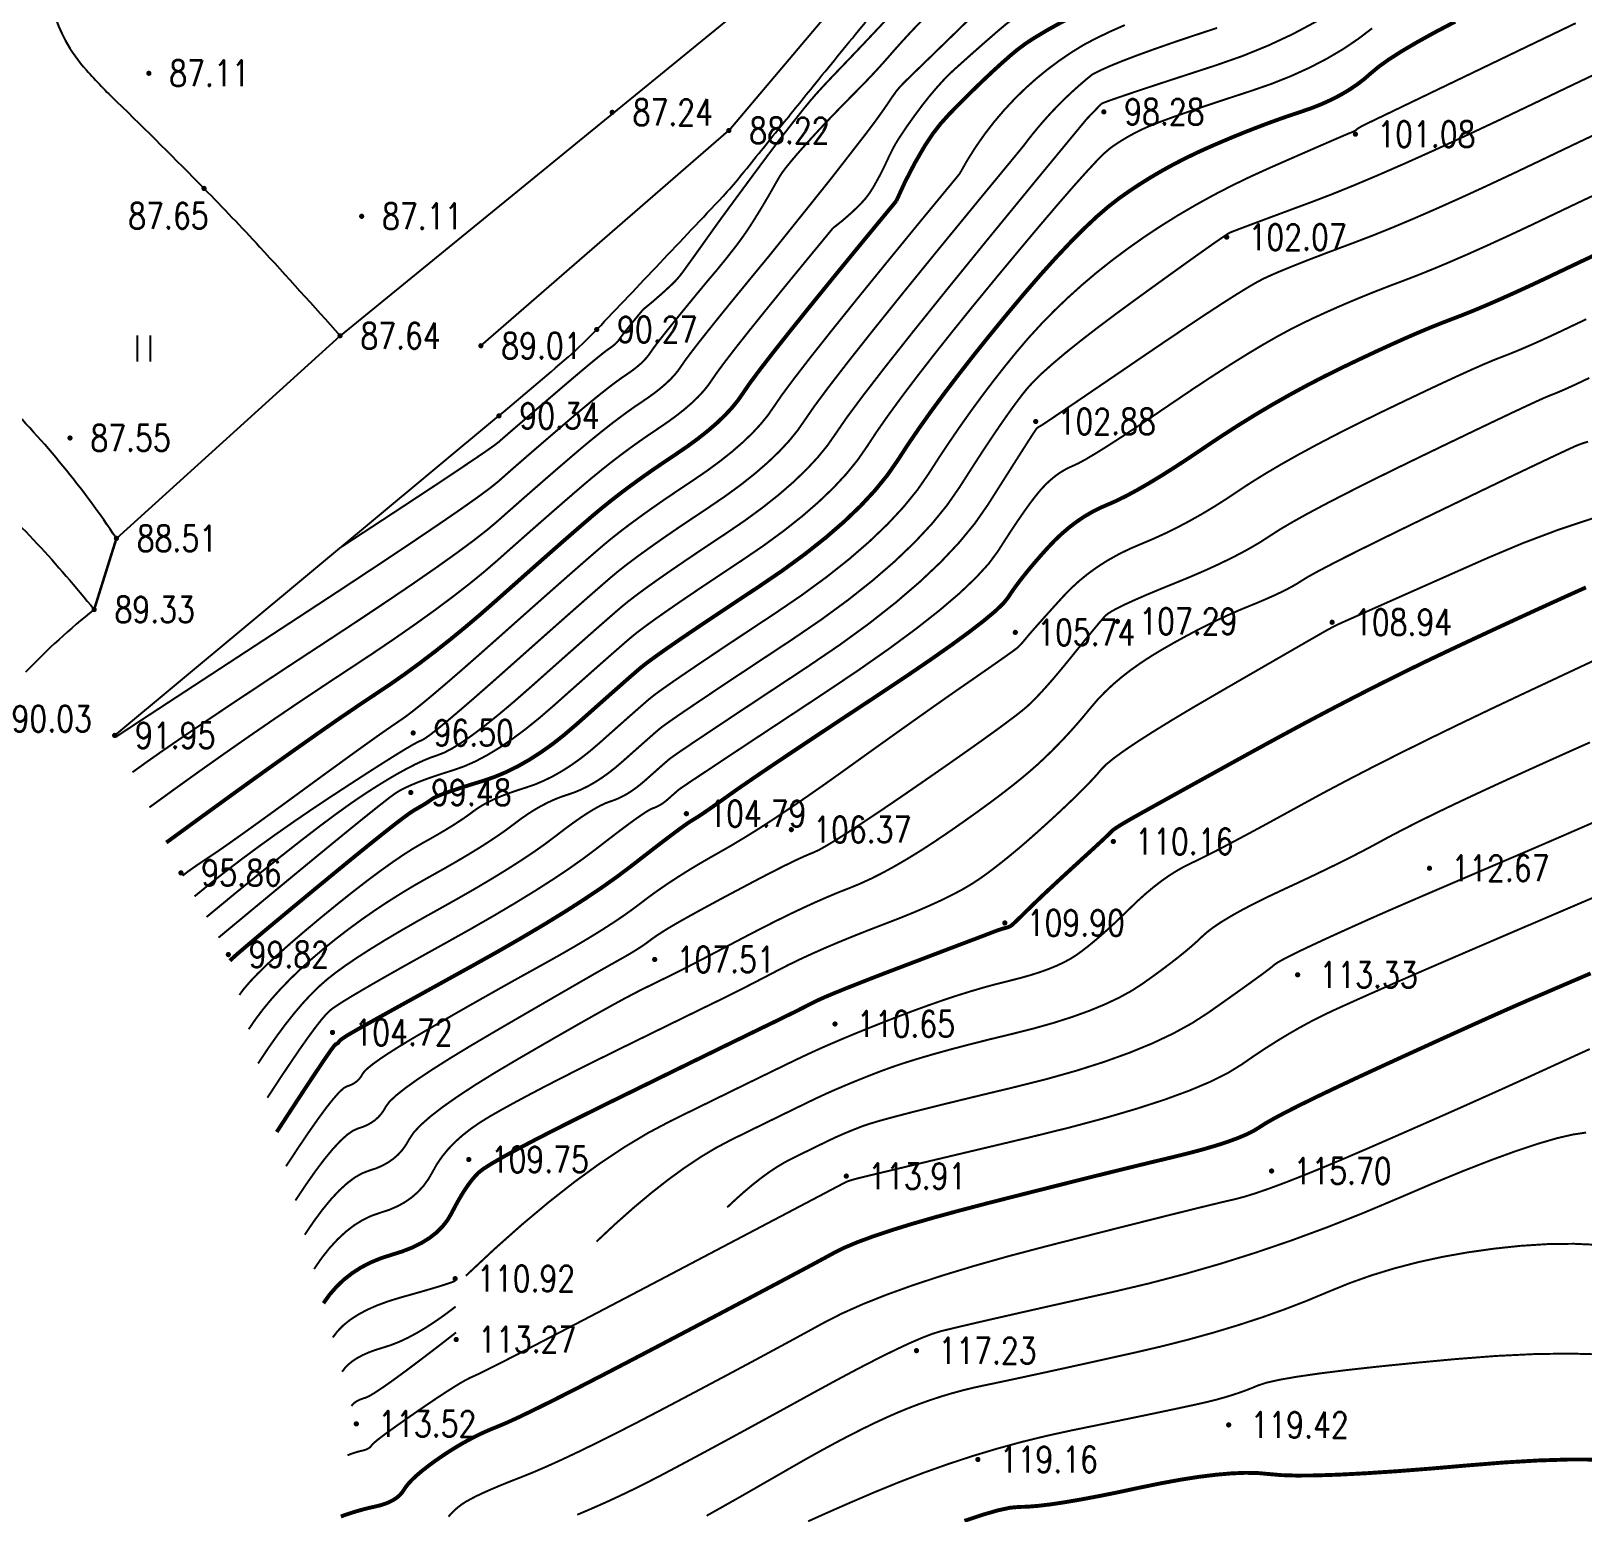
# Model space of a CAD drawing. Extents: x 532522 to 2902776, y -101917278 to 111238625.
# Drawn here: x 1130390 to 1189989, y 2896632 to 2953545 of the extents above; entities that cross this region are included whole.
import ezdxf
from ezdxf.enums import TextEntityAlignment as Align

# ---------------------------------------------------------------- set-up
doc = ezdxf.new("R2010")
doc.units = 0
doc.header["$LTSCALE"] = 1000
doc.header["$MEASUREMENT"] = 0
doc.layers.get('0').update_dxf_attribs({"linetype": 'CONTINUOUS'})
doc.layers.add('Õ÷μØºìÏß', color=20, linetype='CONTINUOUS')
doc.layers.add('新地形图', color=7, linetype='CONTINUOUS')
doc.styles.add('HZ', font='rs', dxfattribs={"width": 0.8, "bigfont": 'hztxt'})
doc.linetypes.add('10421', pattern='A,2,[150,AAA.SHX,S=1,R=0,X=0,Y=1],1e-11', length=2)

# ---------------------------------------------------------------- blocks, each defined once
blk = doc.blocks.new('GC121')
for p, q in [((-0.5, -0.64), (-0.5, 1.36)), ((0.5, -0.64), (0.5, 1.36)), ((-0.5, -0.64), (-0.5, 0.86))]:
    blk.add_line(p, q)
blk = doc.blocks.new('GC200')
at = {"linetype": 'Continuous', "const_width": 0.2, "flags": 128}
blk.add_lwpolyline([(-0.1, 0, 1), (0.1, 0, 1)], format="xyb", close=True, dxfattribs=at)
blk = doc.blocks.new('A$C22E77CCE')
at = {"layer": '新地形图', "color": 53, "linetype": 'Continuous'}
for p in [(288002, 330515), (261685, 308271)]:
    blk.add_line(p, (270272, 316051), dxfattribs=at)
at = {"layer": '新地形图', "color": 53, "linetype": '10421', "flags": 128}
for points in [[(276376, 312976, 0.008994), (279044, 315249, 0.020924), (280130, 316294, 0.002468), (284981, 321414, 0.018056), (285615, 322141, 0.000864), (287082, 323957, -0.000939), (288432, 325627, -0.001108), (290297, 327916, 0.001504), (291669, 329603, 0.023364), (292661, 330954, -0.013894), (294285, 333256, -0.013334), (295593, 334913, -0.028564), (296267, 335633, -0.029876), (297053, 336296, -0.026222), (298028, 336948, -0.00108), (299533, 337839, -0.00034), (304322, 340658, -0.000379), (312205, 345280, -0.000771), (316082, 347542, -0.015519), (317896, 348523, -0.030299), (318868, 348939, -0.054713), (320234, 349264, 0.03424), (322430, 349694, 0.00401), (326109, 350710, -0.003033), (330970, 352064, -0.009712), (333441, 352685, 0.019804), (334646, 353014, 0.103593), (337073, 354378, -0.03535), (343516, 359258), (347332, 361744), (351178, 364250, 0.024553), (352472, 365186, 0.020747), (353897, 366428, 0.053978), (354713, 367388, 0.05188), (355332, 368543, 0.056207), (355833, 370305, -0.030785), (356582, 373559, -0.014688), (357653, 376823, -0.068767), (357995, 377476, -0.085533), (358666, 378137, -0.035421), (360608, 379296, -0.005992), (362482, 380212, -0.011021), (363517, 380675, -0.01327), (364276, 380972, -0.007608), (365621, 381433, -0.064902), (366225, 381547, -0.032556), (367446, 381536)], [(258132, 359064, 0.002021), (257976, 355747, 0.002697), (257881, 353262, 0.000683), (257773, 349765, 0.005845), (257765, 349357, 0.17865), (258170, 348238, -0.169555), (258616, 347071, -0.001919), (258644, 345934, -0.002186), (258661, 344935, -0.000807), (258709, 340558, 0.000916), (258752, 336699, 0.003205), (258788, 334842, 0.001756), (258888, 331455, 0.024815), (259020, 329855, 0.029063), (259279, 328508, 0.065053), (259719, 327401, 0.054924), (260535, 326253, 0.018535), (261693, 325046, -0.00655), (265049, 321712, -0.007596), (267177, 319474, -0.005081), (270272, 316051)], [(241320, 318538, -0.019458), (245225, 317147, -0.029476), (247702, 315981, -0.005043), (249544, 314954, -0.003309), (252323, 313342, -0.052598), (256251, 310434, -0.038289), (260829, 305537)]]:
    blk.add_lwpolyline(points, format="xyb", dxfattribs=at)
for points in [[(275682, 315669), (285206, 323936), (297339, 338294), (314624, 348885), (324671, 351600), (338324, 357345), (341651, 363448), (342356, 365094), (350977, 371734), (356803, 378655)], [(261618, 300704), (276376, 312976)]]:
    blk.add_lwpolyline(points, dxfattribs=at)
at = {"layer": '新地形图', "color": 53, "linetype": 'Continuous', "flags": 128}
for points, const_width in [([(298824, 327222), (299306, 327475), (299835, 327730), (300412, 327987)], 75), ([(299167, 326093), (299467, 326244), (299852, 326416), (300323, 326608), (300879, 326820), (301520, 327053), (302246, 327307), (303058, 327581), (303955, 327875)], 75), ([(299510, 324963), (299628, 325013), (299869, 325102), (300234, 325228), (300723, 325394), (301335, 325598), (302071, 325840), (302931, 326121), (303914, 326441), (304938, 326800), (305921, 327200), (306864, 327641), (307765, 328122)], 75), ([(265605, 292937), (267070, 294153), (268360, 295220), (269474, 296138), (270412, 296907), (271175, 297526), (271763, 297996), (272174, 298318), (272411, 298490), (272575, 298589), (272772, 298691), (273001, 298796), (273262, 298905), (273555, 299016), (273880, 299131), (274237, 299249), (274626, 299371), (275041, 299517), (275475, 299709), (275927, 299949), (276398, 300234), (276887, 300566), (277396, 300945), (277923, 301370), (278469, 301841), (279001, 302315), (279488, 302747), (279928, 303138), (280323, 303487), (280672, 303794), (280976, 304060), (281233, 304284), (281445, 304467), (281677, 304655), (281994, 304894), (282397, 305186), (282886, 305529), (283461, 305925), (284122, 306372), (284868, 306871), (285700, 307422), (286540, 307995), (287312, 308561), (288016, 309118), (288650, 309668), (289216, 310210), (289713, 310744), (290142, 311270), (290502, 311788), (290865, 312341), (291303, 312968), (291816, 313671), (292403, 314449), (293065, 315302), (293802, 316231), (294613, 317235), (295500, 318314), (296376, 319368), (297157, 320298), (297843, 321103), (298434, 321784), (298931, 322339), (299332, 322770), (299639, 323076), (299850, 323257), (300016, 323374), (300186, 323487), (300361, 323596), (300540, 323701), (300724, 323802), (300911, 323899), (301103, 323992), (301300, 324081), (301536, 324179), (301847, 324298), (302232, 324439), (302693, 324601), (303229, 324785), (303839, 324990), (304524, 325216), (305284, 325464), (306062, 325734), (306801, 326029), (307500, 326347), (308161, 326689), (308782, 327055), (309363, 327445), (309906, 327859)], 75), ([(266765, 289420), (267028, 289805), (267319, 290190), (267638, 290576), (267986, 290963), (268361, 291351), (268764, 291739), (269194, 292128), (269653, 292518), (270131, 292903), (270618, 293277), (271114, 293640), (271620, 293992), (272135, 294333), (272659, 294663), (273193, 294982), (273737, 295290), (274267, 295586), (274761, 295870), (275219, 296141), (275641, 296400), (276027, 296647), (276377, 296881), (276691, 297103), (276970, 297312), (277230, 297508), (277489, 297687), (277747, 297851), (278005, 297999), (278261, 298131), (278517, 298248), (278772, 298348), (279027, 298433), (279282, 298520), (279538, 298628), (279796, 298755), (280056, 298903), (280318, 299071), (280581, 299259), (280846, 299467), (281113, 299695), (281370, 299923), (281604, 300132), (281817, 300320), (282007, 300488), (282175, 300636), (282321, 300765), (282446, 300873), (282548, 300961), (282706, 301082), (283001, 301291), (283431, 301587), (283996, 301970), (284697, 302440), (285534, 302998), (286506, 303642), (287614, 304374), (288743, 305144), (289780, 305904), (290725, 306653), (291578, 307391), (292338, 308119), (293007, 308837), (293583, 309544), (294066, 310240), (294490, 310904), (294884, 311513), (295250, 312067), (295588, 312567), (295897, 313011), (296177, 313401), (296429, 313736), (296652, 314016), (296901, 314291), (297229, 314611), (297637, 314976), (298123, 315386), (298690, 315841), (299335, 316341), (300060, 316885), (300865, 317475), (301659, 318050), (302355, 318552), (302951, 318979), (303448, 319333), (303846, 319614), (304145, 319820), (304345, 319953), (304446, 320013), (304539, 320051), (304718, 320120), (304981, 320220), (305330, 320351), (305763, 320513), (306282, 320706), (306885, 320930), (307574, 321185), (308348, 321481), (309208, 321829), (310155, 322229), (311187, 322680), (312306, 323183), (313511, 323738), (314803, 324344), (316180, 325002), (317555, 325661), (318837, 326272)], 75), ([(267124, 288105), (267483, 288646), (267835, 289147), (268178, 289610), (268514, 290033), (268841, 290417), (269161, 290762), (269472, 291067), (269775, 291334), (270103, 291592), (270489, 291872), (270934, 292173), (271437, 292497), (271999, 292843), (272618, 293210), (273296, 293600), (274033, 294011), (274773, 294425), (275463, 294821), (276103, 295200), (276693, 295562), (277232, 295907), (277722, 296234), (278161, 296544), (278549, 296836), (278900, 297106), (279226, 297346), (279527, 297556), (279803, 297738), (280054, 297890), (280280, 298013), (280480, 298106), (280656, 298170), (280819, 298226), (280984, 298295), (281150, 298377), (281316, 298471), (281484, 298579), (281653, 298700), (281823, 298833), (281995, 298980), (282159, 299126), (282310, 299260), (282446, 299381), (282568, 299489), (282676, 299584), (282770, 299666), (282850, 299735), (282915, 299792), (283050, 299891), (283336, 300090), (283775, 300387), (284366, 300783), (285109, 301279), (286005, 301873), (287052, 302566), (288252, 303358), (289476, 304191), (290597, 305008), (291615, 305809), (292529, 306593), (293341, 307361), (294049, 308113), (294654, 308848), (295155, 309568), (295578, 310235), (295947, 310816), (296261, 311310), (296521, 311718), (296726, 312038), (296877, 312272), (296974, 312419), (297016, 312479), (297032, 312495), (297047, 312510), (297063, 312523), (297080, 312536), (297096, 312547), (297113, 312557), (297131, 312566), (297149, 312574), (297225, 312622), (297419, 312750), (297730, 312959), (298159, 313249), (298705, 313619), (299368, 314071), (300149, 314603), (301047, 315216), (301957, 315834), (302775, 316384), (303499, 316866), (304131, 317279), (304671, 317623), (305117, 317898), (305471, 318105), (305732, 318243), (305975, 318355), (306272, 318485), (306625, 318632), (307033, 318797), (307496, 318979), (308014, 319178), (308587, 319395), (309216, 319630), (309905, 319893), (310658, 320196), (311478, 320540), (312362, 320925), (313311, 321350), (314326, 321816), (315406, 322322), (316551, 322868), (317714, 323425), (318850, 323962)], 75), ([(267482, 286789), (267938, 287486), (268351, 288104), (268718, 288643), (269042, 289103), (269322, 289483), (269557, 289784), (269749, 290006), (269896, 290149), (270075, 290280), (270361, 290466), (270754, 290706), (271255, 291002), (271862, 291352), (272577, 291757), (273399, 292217), (274329, 292732), (275280, 293264), (276166, 293773), (276988, 294260), (277745, 294724), (278438, 295167), (279066, 295587), (279630, 295985), (280129, 296361), (280571, 296704), (280964, 297004), (281308, 297262), (281602, 297477), (281847, 297648), (282042, 297777), (282188, 297864), (282285, 297907), (282357, 297931), (282430, 297962), (282503, 297998), (282577, 298040), (282651, 298087), (282725, 298141), (282801, 298200), (282876, 298264), (282949, 298329), (283015, 298388), (283076, 298441), (283129, 298489), (283177, 298531), (283219, 298567), (283254, 298598), (283283, 298623), (283393, 298700), (283672, 298889), (284120, 299187), (284736, 299597), (285521, 300117), (286475, 300748), (287598, 301489), (288890, 302342), (290198, 303221), (291369, 304043), (292405, 304808), (293304, 305516), (294067, 306167), (294693, 306762), (295184, 307299), (295538, 307779), (295815, 308213), (296073, 308608), (296313, 308967), (296534, 309287), (296737, 309571), (296922, 309817), (297088, 310025), (297235, 310196), (297375, 310343), (297518, 310479), (297664, 310604), (297814, 310719), (297966, 310822), (298122, 310915), (298281, 310997), (298443, 311068), (298647, 311163), (298929, 311319), (299290, 311534), (299730, 311808), (300249, 312142), (300848, 312536), (301525, 312990), (302281, 313503), (303054, 314026), (303784, 314507), (304470, 314948), (305111, 315347), (305709, 315706), (306264, 316023), (306774, 316299), (307240, 316534), (307689, 316748), (308148, 316958), (308616, 317166), (309094, 317371), (309581, 317573), (310078, 317773), (310585, 317970), (311101, 318164), (311647, 318373), (312245, 318614), (312895, 318887), (313597, 319192), (314350, 319529), (315156, 319899), (316013, 320300), (316921, 320734), (317874, 321189), (318864, 321653)], 75), ([(299510, 324963), (298932, 324361)], 75), ([(298932, 324361), (296930, 321934), (295157, 319770), (293612, 317868), (292295, 316230), (291207, 314854), (290348, 313741), (289717, 312891), (289314, 312304), (288995, 311845), (288616, 311380), (288175, 310907), (287674, 310427), (287112, 309940), (286490, 309447), (285806, 308946), (285062, 308439), (284322, 307948), (283651, 307497), (283049, 307086), (282516, 306716), (282053, 306386), (281659, 306096), (281333, 305846), (281077, 305636), (280829, 305422), (280527, 305159), (280171, 304847), (279762, 304486), (279299, 304077), (278782, 303619), (278212, 303112), (277587, 302556), (276962, 302008), (276387, 301523), (275863, 301101), (275390, 300742), (274969, 300447), (274598, 300215), (274278, 300046), (274009, 299941), (273752, 299853), (273469, 299737), (273159, 299592), (272822, 299419), (272458, 299219), (272067, 298989), (271650, 298732), (271206, 298446), (270711, 298110), (270141, 297701), (269496, 297221), (268776, 296667), (267981, 296042), (267111, 295343), (266166, 294573), (265146, 293730)], 75), ([(296499, 323318), (294757, 321204), (293213, 319320), (291868, 317665), (290721, 316238), (289774, 315040), (289026, 314071), (288477, 313332), (288126, 312821), (287848, 312421), (287518, 312015), (287135, 311604), (286698, 311186), (286209, 310762), (285667, 310332), (285072, 309897), (284424, 309455), (283776, 309024), (283180, 308622), (282637, 308248), (282147, 307902), (281709, 307585), (281323, 307297), (280990, 307036), (280710, 306805), (280425, 306559), (280079, 306257), (279671, 305900), (279201, 305486), (278669, 305016), (278077, 304491), (277422, 303909), (276706, 303272), (276000, 302646), (275378, 302101), (274839, 301636), (274383, 301250), (274011, 300945), (273721, 300720), (273515, 300576), (273392, 300511), (273268, 300456), (273058, 300342), (272762, 300168), (272381, 299934), (271915, 299641), (271362, 299288), (270724, 298875), (270001, 298403), (269247, 297902), (268519, 297406), (267817, 296915), (267140, 296428), (266488, 295945), (265862, 295467), (265261, 294993), (264686, 294523)], 75), ([(294067, 322274), (292583, 320475), (291269, 318870), (290124, 317461), (289148, 316246), (288341, 315227), (287704, 314402), (287236, 313772), (286938, 313337), (286702, 312996), (286420, 312651), (286094, 312300), (285722, 311945), (285306, 311584), (284844, 311218), (284338, 310847), (283786, 310471), (283230, 310100), (282709, 309747), (282225, 309410), (281777, 309089), (281364, 308785), (280988, 308498), (280647, 308227), (280342, 307973), (280028, 307702), (279658, 307381), (279232, 307008), (278751, 306585), (278215, 306111), (277623, 305587), (276975, 305011), (276272, 304385), (275574, 303767), (274945, 303215), (274383, 302728), (273888, 302307), (273462, 301953), (273103, 301664), (272811, 301441), (272588, 301284), (272365, 301134), (272076, 300935), (271720, 300685), (271299, 300385), (270812, 300035), (270259, 299634), (269639, 299184), (268954, 298683), (268268, 298181), (267647, 297729), (267091, 297327), (266600, 296974), (266174, 296671), (265814, 296418), (265518, 296213), (265287, 296059), (265098, 295934), (264924, 295818), (264767, 295711), (264626, 295613), (264501, 295525), (264393, 295446), (264301, 295376), (264226, 295316)], 75), ([(291635, 321230), (290410, 319745), (289325, 318421), (288380, 317257), (287574, 316255), (286908, 315413), (286382, 314732), (285996, 314212), (285750, 313853), (285555, 313572), (285323, 313287), (285053, 312997), (284747, 312704), (284403, 312406), (284022, 312104), (283603, 311798), (283148, 311487), (282684, 311177), (282239, 310872), (281813, 310571), (281407, 310276), (281020, 309985), (280652, 309699), (280304, 309418), (279975, 309142), (279638, 308852), (279266, 308529), (278858, 308174), (278415, 307785), (277937, 307364), (277423, 306909), (276874, 306422), (276290, 305903), (275690, 305376), (275094, 304871), (274501, 304385), (273912, 303920), (273327, 303475), (272746, 303050), (272168, 302646), (271594, 302262), (270969, 301846), (270236, 301347), (269397, 300763), (268452, 300096), (267399, 299345), (266240, 298511), (264974, 297592), (263601, 296590)], 150), ([(289203, 320187), (288237, 319015), (287381, 317971), (286636, 317053), (286000, 316263), (285475, 315599), (285061, 315062), (284756, 314652), (284562, 314369), (284408, 314147), (284225, 313922), (284012, 313694), (283771, 313463), (283499, 313228), (283199, 312990), (282869, 312748), (282510, 312503), (282138, 312253), (281768, 311996), (281401, 311733), (281037, 311462), (280675, 311185), (280317, 310900), (279961, 310609), (279607, 310311), (279248, 310002), (278873, 309678), (278484, 309339), (278079, 308985), (277659, 308616), (277224, 308232), (276774, 307834), (276309, 307420), (275806, 306986), (275243, 306527), (274619, 306042), (273936, 305532), (273192, 304997), (272389, 304437), (271525, 303851), (270600, 303240), (269646, 302612), (268691, 301974), (267736, 301326), (266780, 300668), (265823, 300000), (264866, 299323), (263909, 298636), (262951, 297939)], 75), ([(286770, 319143), (286063, 318286), (285437, 317521), (284892, 316850), (284427, 316271), (284042, 315785), (283739, 315392), (283516, 315092), (283374, 314885), (283261, 314723), (283127, 314558), (282972, 314391), (282795, 314222), (282596, 314050), (282376, 313875), (282135, 313699), (281872, 313519), (281592, 313330), (281297, 313121), (280989, 312894), (280667, 312649), (280331, 312384), (279981, 312101), (279617, 311800), (279240, 311480), (278858, 311152), (278481, 310827), (278109, 310504), (277743, 310185), (277381, 309869), (277025, 309555), (276673, 309245), (276327, 308937), (275921, 308595), (275392, 308183), (274738, 307699), (273960, 307145), (273058, 306520), (272031, 305824), (270881, 305057), (269607, 304219), (268323, 303377), (267146, 302600), (266074, 301888), (265108, 301240), (264247, 300655), (263492, 300136), (262843, 299680), (262300, 299289)], 75), ([(284338, 318099), (283890, 317556), (283493, 317072), (283148, 316646), (282853, 316279), (282609, 315971), (282417, 315722), (282276, 315532), (282186, 315401), (282114, 315298), (282029, 315194), (281931, 315088), (281819, 314981), (281693, 314872), (281554, 314761), (281401, 314649), (281234, 314536), (281045, 314406), (280826, 314246), (280577, 314056), (280297, 313835), (279986, 313584), (279646, 313303), (279274, 312991), (278872, 312648), (278468, 312301), (278089, 311975), (277735, 311670), (277406, 311385), (277103, 311121), (276825, 310878), (276573, 310656), (276346, 310454), (276037, 310205), (275540, 309839), (274856, 309356), (273983, 308757), (272923, 308042), (271674, 307210), (270238, 306262), (268613, 305197), (267001, 304143), (265600, 303227), (264412, 302450), (263435, 301811), (262671, 301311), (262119, 300948), (261778, 300724), (261650, 300639)], 75), ([(270323, 307942), (271664, 308820), (272838, 309591), (273844, 310254), (274683, 310812), (275354, 311262), (275858, 311605), (276195, 311842), (276364, 311971), (276472, 312067), (276626, 312201), (276825, 312374), (277070, 312585), (277361, 312835), (277696, 313124), (278078, 313451), (278505, 313817), (278931, 314182), (279310, 314504), (279642, 314784), (279927, 315022), (280165, 315217), (280356, 315371), (280499, 315482), (280596, 315552), (280666, 315600), (280731, 315647), (280790, 315694), (280843, 315739), (280890, 315785), (280932, 315829), (280968, 315873), (280998, 315917), (281036, 315972), (281095, 316052), (281176, 316158), (281279, 316287), (281404, 316442), (281549, 316622), (281717, 316826), (281906, 317055)], 75), ([(268917, 281528), (269264, 282040), (269600, 282494), (269926, 282890), (270241, 283228), (270547, 283507), (270841, 283728), (271126, 283890), (271400, 283994), (271659, 284078), (271899, 284182), (272120, 284305), (272321, 284446), (272504, 284607), (272667, 284787), (272810, 284987), (272935, 285205), (273100, 285452), (273367, 285738), (273736, 286063), (274205, 286427), (274776, 286829), (275448, 287271), (276222, 287751), (277097, 288270), (277981, 288782), (278783, 289244), (279502, 289655), (280139, 290015), (280693, 290323), (281164, 290581), (281553, 290787), (281859, 290943), (282111, 291067), (282339, 291178), (282541, 291277), (282718, 291364), (282871, 291439), (282998, 291501), (283100, 291550), (283177, 291588), (283275, 291637), (283440, 291721), (283672, 291841), (283972, 291997), (284338, 292188), (284771, 292415), (285272, 292677), (285839, 292975), (286427, 293280), (286989, 293565), (287525, 293829), (288036, 294071), (288520, 294293), (288978, 294494), (289410, 294675), (289817, 294834), (290221, 294999), (290649, 295195), (291099, 295421), (291571, 295679), (292067, 295968), (292585, 296287), (293125, 296638), (293688, 297020), (294244, 297408), (294761, 297776), (295240, 298126), (295680, 298456), (296082, 298767), (296445, 299059), (296770, 299332), (297057, 299585), (297323, 299833), (297586, 300088), (297847, 300351), (298104, 300621), (298359, 300898), (298611, 301183), (298860, 301476), (299107, 301775), (299365, 302076), (299648, 302371), (299957, 302661), (300292, 302946), (300652, 303225), (301039, 303498), (301450, 303766), (301888, 304029), (302333, 304282), (302767, 304521), (303191, 304745), (303604, 304956), (304006, 305152), (304398, 305334), (304779, 305502), (305150, 305656), (305502, 305799), (305827, 305938), (306126, 306071), (306397, 306198), (306642, 306320), (306860, 306437), (307051, 306548), (307215, 306654), (307428, 306785), (307764, 306972), (308223, 307214), (308806, 307513), (309512, 307867), (310342, 308277), (311294, 308743), (312371, 309265), (313450, 309785), (314413, 310249), (315258, 310655), (315987, 311003), (316599, 311294), (317094, 311528), (317473, 311704), (317734, 311823), (317952, 311909), (318201, 311988)], 75), ([(318415, 309052), (317066, 308605), (315708, 308093), (314339, 307517), (313048, 306945), (311922, 306446), (310962, 306020), (310166, 305667), (309537, 305387), (309072, 305180), (308773, 305047), (308639, 304986), (308587, 304962), (308534, 304936), (308480, 304908), (308424, 304880), (308367, 304850), (308308, 304819), (308248, 304787), (308187, 304754), (308067, 304686), (307832, 304551), (307480, 304349), (307013, 304080), (306430, 303744), (305731, 303341), (304917, 302871), (303986, 302333), (303051, 301788), (302223, 301293), (301503, 300850), (300889, 300458), (300383, 300116), (299983, 299825), (299691, 299586), (299506, 299397), (299358, 299222), (299179, 299024), (298967, 298801), (298724, 298556), (298450, 298286), (298143, 297993), (297805, 297676), (297434, 297336), (297055, 296994), (296690, 296672), (296340, 296371), (296003, 296091), (295681, 295831), (295373, 295591), (295079, 295371), (294799, 295173), (294503, 294981), (294163, 294782), (293777, 294578), (293346, 294366), (292870, 294149), (292349, 293924), (291783, 293694), (291171, 293457), (290553, 293219), (289968, 292987), (289415, 292760), (288895, 292539), (288407, 292323), (287952, 292113), (287529, 291908), (287138, 291709), (286775, 291519), (286434, 291342), (286116, 291177), (285819, 291025), (285545, 290885), (285293, 290759), (285063, 290644), (284855, 290543), (284620, 290429), (284309, 290278), (283922, 290089), (283458, 289862), (282919, 289598), (282302, 289296), (281610, 288957), (280842, 288580), (280061, 288194), (279331, 287829), (278652, 287485), (278024, 287161), (277448, 286858), (276922, 286575), (276448, 286313), (276025, 286072), (275643, 285836), (275291, 285593), (274971, 285341), (274682, 285081), (274424, 284812), (274196, 284535), (274000, 284251), (273835, 283957), (273672, 283673), (273485, 283413), (273272, 283178), (273034, 282968), (272771, 282783), (272483, 282623), (272170, 282488), (271832, 282377), (271485, 282258), (271146, 282096), (270814, 281890), (270491, 281641), (270176, 281348), (269868, 281013), (269568, 280634), (269276, 280212)], 75), ([(261685, 308271), (260829, 305537)], 100), ([(318119, 306388), (317472, 306097), (316791, 305788), (316078, 305462), (315331, 305118), (314550, 304757), (313737, 304378), (312890, 303981), (312015, 303565), (311118, 303128), (310198, 302669), (309256, 302189), (308291, 301687), (307304, 301165), (306294, 300620), (305261, 300055), (304274, 299510), (303400, 299027), (302639, 298606), (301992, 298247), (301457, 297950), (301036, 297715), (300727, 297542), (300532, 297431), (300401, 297354), (300285, 297285), (300184, 297223), (300098, 297168), (300027, 297120), (299971, 297079), (299930, 297046), (299904, 297019), (299868, 296980), (299794, 296908), (299685, 296804), (299539, 296667), (299356, 296498), (299137, 296296), (298881, 296062), (298589, 295795), (298288, 295520), (298007, 295261), (297746, 295019), (297504, 294794), (297281, 294584), (297079, 294391), (296896, 294215), (296732, 294055), (296587, 293911), (296459, 293785), (296347, 293677), (296253, 293586), (296175, 293512), (296115, 293456), (296071, 293417), (296045, 293396), (296025, 293383), (296003, 293371), (295978, 293359), (295951, 293348), (295921, 293337), (295888, 293327), (295853, 293317), (295814, 293307), (295772, 293296), (295724, 293282), (295669, 293265), (295609, 293246), (295543, 293223), (295471, 293197), (295393, 293168), (295309, 293136), (295181, 293087), (294972, 293007), (294680, 292896), (294307, 292755), (293851, 292582), (293314, 292378), (292695, 292143), (291994, 291877), (291289, 291609), (290659, 291366), (290103, 291148), (289621, 290956), (289214, 290790), (288880, 290649), (288622, 290533), (288437, 290443), (288279, 290361), (288097, 290268), (287893, 290165), (287667, 290052), (287417, 289929), (287145, 289796), (286851, 289652), (286533, 289499), (286154, 289315), (285672, 289080), (285089, 288796), (284404, 288461), (283618, 288077), (282730, 287642), (281740, 287156), (280648, 286621), (279570, 286088), (278619, 285611), (277795, 285189), (277099, 284823), (276531, 284512), (276091, 284257), (275778, 284057), (275592, 283913), (275470, 283786), (275345, 283640), (275218, 283474), (275089, 283288), (274957, 283082), (274824, 282856), (274688, 282610), (274551, 282345), (274393, 282079), (274199, 281833), (273968, 281605), (273701, 281398), (273397, 281209), (273056, 281041), (272678, 280891), (272264, 280761), (271844, 280626), (271450, 280464), (271082, 280273), (270741, 280054), (270425, 279807), (270136, 279531), (269872, 279228), (269635, 278897)], 150), ([(275104, 279950), (276203, 280978), (277268, 281925), (278301, 282790), (279300, 283574), (280266, 284276), (281199, 284897), (282099, 285436), (282966, 285894), (283787, 286297), (284547, 286669), (285247, 287012), (285887, 287325), (286467, 287608), (286987, 287861), (287447, 288085), (287847, 288278), (288232, 288460), (288645, 288649), (289087, 288844), (289558, 289045), (290058, 289254), (290587, 289469), (291145, 289690), (291732, 289918), (292324, 290141), (292897, 290349), (293451, 290542), (293986, 290719), (294503, 290880), (295001, 291026), (295479, 291156), (295939, 291271), (296375, 291381), (296780, 291495), (297154, 291614), (297498, 291738), (297811, 291867), (298094, 292001), (298347, 292139), (298569, 292283), (298782, 292438), (299008, 292613), (299245, 292808), (299495, 293022), (299757, 293255), (300032, 293508), (300319, 293781), (300618, 294073), (300921, 294364), (301220, 294632), (301515, 294879), (301806, 295104), (302093, 295307), (302377, 295488), (302656, 295647), (302931, 295784), (303237, 295930), (303609, 296115), (304047, 296340), (304552, 296605), (305122, 296909), (305759, 297252), (306461, 297636), (307230, 298058), (308064, 298512), (308960, 298986), (309920, 299482), (310943, 300000), (312029, 300539), (313179, 301099), (314391, 301681), (315667, 302284), (316903, 302864), (317996, 303377), (318946, 303821)], 75), ([(280123, 281266), (280844, 281941), (281544, 282562), (282222, 283130), (282878, 283645), (283512, 284106), (284125, 284513), (284715, 284867), (285284, 285168), (285823, 285432), (286322, 285677), (286782, 285902), (287202, 286107), (287583, 286293), (287924, 286459), (288226, 286606), (288489, 286733), (288741, 286852), (289012, 286976), (289303, 287104), (289612, 287236), (289940, 287373), (290288, 287514), (290654, 287660), (291039, 287809), (291463, 287964), (291945, 288126), (292486, 288294), (293085, 288469), (293742, 288651), (294458, 288839), (295232, 289034), (296064, 289235), (296897, 289445), (297671, 289663), (298387, 289891), (299045, 290128), (299644, 290375), (300186, 290630), (300669, 290895), (301094, 291170), (301476, 291442), (301830, 291701), (302156, 291947), (302455, 292179), (302726, 292398), (302970, 292604), (303186, 292796), (303374, 292975), (303575, 293154), (303829, 293346), (304136, 293551), (304497, 293769), (304910, 294000), (305376, 294244), (305896, 294501), (306469, 294771), (307051, 295041), (307598, 295299), (308110, 295545), (308588, 295778), (309031, 295999), (309440, 296208), (309813, 296404), (310153, 296588), (310487, 296770), (310847, 296960), (311232, 297159), (311642, 297367), (312078, 297583), (312539, 297808), (313025, 298041), (313537, 298283), (314084, 298538), (314673, 298811), (315307, 299101), (315983, 299409), (316704, 299734), (317467, 300077), (318275, 300437)], 75), ([(285142, 282581), (285486, 282903), (285819, 283199), (286142, 283470), (286455, 283715), (286758, 283935), (287050, 284129), (287331, 284298), (287603, 284441), (287859, 284567), (288097, 284684), (288316, 284791), (288517, 284889), (288698, 284978), (288861, 285057), (289005, 285127), (289130, 285187), (289250, 285244), (289380, 285303), (289518, 285364), (289666, 285428), (289822, 285493), (289988, 285560), (290162, 285629), (290346, 285701), (290602, 285787), (290993, 285903), (291520, 286047), (292183, 286220), (292981, 286422), (293915, 286652), (294984, 286911), (296189, 287199), (297419, 287509), (298563, 287831), (299620, 288168), (300592, 288518), (301478, 288882), (302277, 289260), (302991, 289652), (303618, 290057), (304169, 290446), (304652, 290789), (305067, 291085), (305415, 291336), (305696, 291540), (305908, 291699), (306053, 291811), (306131, 291877), (306197, 291929), (306309, 292000), (306468, 292089), (306672, 292196), (306922, 292321), (307218, 292465), (307560, 292627), (307948, 292808), (308358, 292997), (308768, 293183), (309177, 293368), (309586, 293552), (309993, 293733), (310401, 293913), (310807, 294090), (311213, 294266), (311631, 294446), (312074, 294637), (312542, 294838), (313034, 295049), (313551, 295270), (314093, 295502), (314660, 295745), (315252, 295998), (315860, 296258), (316477, 296523), (317101, 296793), (317734, 297068), (318375, 297348)], 75), ([(279382, 270774), (279926, 271006), (280465, 271244), (280997, 271490), (281525, 271743), (282046, 272002), (282562, 272268), (283102, 272554), (283697, 272871), (284347, 273220), (285052, 273601), (285812, 274014), (286626, 274458), (287495, 274934), (288419, 275442), (289329, 275937), (290153, 276376), (290894, 276758), (291550, 277083), (292122, 277352), (292610, 277564), (293013, 277720), (293332, 277819), (293678, 277904), (294161, 278019), (294782, 278164), (295541, 278338), (296438, 278542), (297473, 278776), (298645, 279039), (299955, 279331), (301333, 279657), (302708, 280017), (304081, 280413), (305451, 280845), (306818, 281312), (308183, 281815), (309545, 282353), (310905, 282926), (312206, 283483), (313393, 283971), (314467, 284390), (315426, 284740), (316272, 285021), (317003, 285234), (317621, 285377), (318125, 285452)], 75), ([(284350, 270735), (284687, 270924), (285067, 271138), (285489, 271377), (285954, 271642), (286461, 271933), (287011, 272249), (287603, 272590), (288204, 272933), (288780, 273254), (289330, 273552), (289856, 273828), (290356, 274081), (290831, 274312), (291281, 274520), (291705, 274706), (292117, 274875), (292528, 275032), (292939, 275178), (293350, 275313), (293761, 275436), (294171, 275548), (294581, 275649), (294990, 275738), (295439, 275831), (295969, 275943), (296579, 276074), (297268, 276223), (298038, 276391), (298888, 276578), (299818, 276784), (300828, 277009), (301863, 277250), (302866, 277506), (303837, 277775), (304777, 278059), (305685, 278356), (306562, 278668), (307407, 278994), (308220, 279334), (309034, 279666), (309878, 279966), (310755, 280234), (311662, 280471), (312601, 280676), (313571, 280849), (314573, 280991), (315606, 281101), (316642, 281168), (317654, 281180), (318642, 281136)], 75), ([(269994, 277581), (270175, 277822), (270398, 278048), (270662, 278261), (270968, 278460), (271315, 278646), (271703, 278817), (272133, 278975), (272605, 279119), (273068, 279249), (273473, 279364), (273821, 279466), (274111, 279553), (274343, 279627), (274518, 279686), (274635, 279730), (274694, 279761)], 75), ([(270352, 276266), (270462, 276411), (270596, 276548), (270756, 276676), (270940, 276796), (271150, 276908), (271384, 277012), (271644, 277107), (271928, 277194), (272231, 277291), (272548, 277416), (272876, 277570), (273218, 277753), (273572, 277964), (273940, 278203), (274319, 278471), (274712, 278768)], 75), ([(270711, 274950), (270749, 275000), (270795, 275047), (270849, 275091), (270913, 275132), (270985, 275171), (271065, 275206), (271154, 275239), (271252, 275268), (271395, 275332), (271622, 275468), (271932, 275674), (272325, 275952), (272801, 276301), (273361, 276721), (274004, 277212), (274730, 277775)], 75), ([(288249, 270522), (289031, 270873), (289879, 271245), (290791, 271636), (291737, 272023), (292681, 272385), (293625, 272720), (294567, 273030), (295510, 273313), (296451, 273570), (297392, 273801), (298332, 274006), (299232, 274190), (300054, 274359), (300797, 274513), (301462, 274651), (302049, 274774), (302557, 274882), (302987, 274974), (303339, 275052), (303646, 275123), (303944, 275199), (304233, 275279), (304512, 275364), (304782, 275452), (305043, 275545), (305294, 275642), (305536, 275743), (305861, 275849), (306364, 275961), (307042, 276078), (307898, 276201), (308930, 276330), (310139, 276464), (311525, 276604), (313087, 276750), (314675, 276873), (316138, 276944), (317476, 276964), (318688, 276932)], 75), ([(294254, 270539), (294957, 270776), (295542, 270944), (296008, 271044), (296355, 271074), (296679, 271083), (297074, 271115), (297540, 271170), (298077, 271250), (298685, 271353), (299364, 271480), (300115, 271630), (300937, 271805), (301766, 271976), (302536, 272117), (303249, 272229), (303905, 272310), (304502, 272362), (305041, 272384), (305523, 272375), (305947, 272337), (306411, 272296), (307015, 272278), (307757, 272284), (308638, 272314), (309659, 272367), (310818, 272443), (312116, 272543), (313553, 272667), (314993, 272783), (316301, 272859), (317475, 272896), (318517, 272893)], 150)]:
    blk.add_lwpolyline(points, dxfattribs=dict(at, const_width=const_width))
at = {"layer": '新地形图', "color": 53, "linetype": 'Continuous'}
for points, const_width, elevation in [([(313098, 328116), (312318, 327706), (311635, 327328), (311048, 326982), (310556, 326668), (310161, 326386), (309861, 326136), (309600, 325908), (309317, 325693), (309015, 325490), (308692, 325300), (308348, 325122), (307984, 324956), (307600, 324803), (307196, 324662), (306777, 324523), (306351, 324375), (305918, 324218), (305478, 324051), (305030, 323876), (304575, 323691), (304113, 323497), (303644, 323294), (303176, 323081), (302718, 322859), (302270, 322628), (301833, 322387), (301407, 322137), (300990, 321877), (300584, 321608), (300188, 321330), (299779, 321012), (299333, 320627), (298850, 320173), (298331, 319651), (297774, 319061), (297181, 318403), (296551, 317676), (295884, 316881), (295219, 316068), (294594, 315287), (294009, 314538), (293465, 313821), (292960, 313136), (292497, 312483), (292073, 311862), (291690, 311272), (291289, 310695), (290811, 310108), (290257, 309513), (289626, 308909), (288919, 308296), (288135, 307675), (287275, 307045), (286338, 306406), (285414, 305795), (284592, 305247), (283873, 304763), (283256, 304343), (282742, 303986), (282330, 303693), (282020, 303464), (281813, 303298), (281637, 303147), (281424, 302962), (281173, 302742), (280885, 302487), (280558, 302199), (280193, 301875), (279791, 301518), (279350, 301126), (278892, 300734), (278437, 300376), (277985, 300054), (277536, 299766), (277090, 299512), (276647, 299294), (276206, 299109), (275769, 298960), (275357, 298833), (274992, 298718), (274676, 298614), (274407, 298521), (274186, 298440), (274013, 298370), (273888, 298311), (273810, 298264), (273753, 298220), (273688, 298175), (273616, 298126), (273536, 298076), (273449, 298022), (273355, 297966), (273253, 297908), (273144, 297847), (272987, 297746), (272741, 297568), (272407, 297314), (271985, 296982), (271474, 296574), (270875, 296089), (270187, 295526), (269411, 294887), (268640, 294250), (267970, 293694), (267399, 293218), (266929, 292823), (266558, 292509), (266288, 292276), (266118, 292123), (266047, 292051)], 150, 100000), ([(317727, 328058), (316244, 327345), (314781, 326641), (313503, 326026), (312409, 325500), (311499, 325062), (310775, 324713), (310234, 324453), (309878, 324282), (309707, 324199), (309632, 324163), (309564, 324128), (309504, 324097), (309451, 324067), (309405, 324041), (309367, 324016), (309337, 323994), (309313, 323975), (309293, 323957), (309271, 323941), (309248, 323925), (309223, 323910), (309196, 323896), (309168, 323884), (309138, 323872), (309107, 323861), (309030, 323831), (308864, 323761), (308608, 323651), (308263, 323501), (307828, 323312), (307304, 323083), (306690, 322814), (305987, 322506), (305248, 322170), (304524, 321820), (303817, 321454), (303127, 321073), (302452, 320678), (301794, 320268), (301152, 319842), (300527, 319402), (299920, 318949), (299334, 318484), (298770, 318007), (298227, 317518), (297705, 317018), (297205, 316507), (296726, 315984), (296268, 315449), (295824, 314902), (295385, 314344), (294953, 313775), (294526, 313194), (294105, 312602), (293691, 311998), (293281, 311383), (292878, 310756), (292436, 310119), (291909, 309472), (291298, 308816), (290602, 308150), (289822, 307474), (288958, 306789), (288009, 306094), (286976, 305390), (285960, 304719), (285063, 304122), (284285, 303602), (283626, 303156), (283086, 302787), (282665, 302492), (282363, 302273), (282180, 302129), (282041, 302010), (281873, 301863), (281674, 301689), (281446, 301488), (281187, 301259), (280899, 301004), (280580, 300721), (280232, 300410), (279869, 300100), (279509, 299817), (279152, 299562), (278796, 299334), (278443, 299134), (278092, 298961), (277744, 298815), (277398, 298697), (277065, 298591), (276755, 298483), (276469, 298373), (276206, 298260), (275967, 298146), (275751, 298029), (275559, 297909), (275390, 297788), (275222, 297662), (275033, 297528), (274821, 297387), (274589, 297238), (274334, 297082), (274058, 296918), (273760, 296747), (273440, 296568), (273090, 296364), (272700, 296116), (272271, 295823), (271802, 295487), (271294, 295107), (270746, 294683), (270159, 294215), (269532, 293703), (268917, 293189), (268367, 292716), (267880, 292284), (267457, 291893), (267098, 291543), (266804, 291233), (266573, 290964), (266406, 290736)], 75, 101000), ([(318821, 319319), (318020, 318946), (317292, 318600), (316619, 318279), (315985, 317982), (315390, 317709), (314832, 317459), (314313, 317233), (313832, 317031), (313390, 316853), (312985, 316698), (312582, 316544), (312143, 316367), (311667, 316168), (311155, 315945), (310608, 315699), (310024, 315431), (309404, 315140), (308748, 314826), (308076, 314493), (307410, 314148), (306748, 313788), (306091, 313416), (305440, 313030), (304793, 312630), (304151, 312217), (303514, 311791), (302900, 311377), (302327, 311002), (301794, 310665), (301301, 310367), (300850, 310108), (300439, 309887), (300068, 309705), (299738, 309562), (299431, 309427), (299131, 309272), (298836, 309097), (298548, 308901), (298265, 308685), (297989, 308448), (297718, 308191), (297454, 307913), (297201, 307632), (296966, 307362), (296748, 307103), (296548, 306857), (296365, 306623), (296200, 306400), (296051, 306190), (295921, 305991), (295735, 305763), (295423, 305466), (294984, 305100), (294418, 304663), (293726, 304157), (292907, 303582), (291961, 302937), (290888, 302223), (289806, 301508), (288830, 300861), (287962, 300283), (287200, 299774), (286546, 299333), (285999, 298960), (285559, 298657), (285226, 298421), (284959, 298230), (284717, 298059), (284501, 297907), (284309, 297775), (284143, 297662), (284001, 297569), (283885, 297496), (283794, 297443), (283689, 297377), (283530, 297267), (283318, 297114), (283052, 296916), (282733, 296675), (282360, 296389), (281934, 296059), (281454, 295686), (280915, 295280), (280311, 294852), (279642, 294403), (278909, 293933), (278110, 293442), (277247, 292930), (276319, 292396), (275326, 291841), (274357, 291306), (273502, 290833), (272760, 290423), (272131, 290074), (271616, 289788), (271214, 289564), (270925, 289401), (270750, 289301), (270638, 289235), (270539, 289176), (270455, 289122), (270384, 289075), (270326, 289033), (270282, 288999), (270252, 288970), (270235, 288947), (270225, 288929), (270212, 288912), (270199, 288896), (270183, 288882), (270166, 288870), (270147, 288860), (270126, 288851), (270104, 288844), (270049, 288786), (269928, 288624), (269743, 288358), (269493, 287989), (269177, 287516), (268797, 286939), (268351, 286258), (267841, 285474)], 150, 105000), ([(318134, 316690), (317662, 316466), (317226, 316258), (316815, 316065), (316429, 315888), (316068, 315726), (315731, 315580), (315419, 315449), (315132, 315333), (314870, 315233), (314579, 315119), (314207, 314962), (313753, 314762), (313217, 314519), (312599, 314233), (311900, 313904), (311119, 313532), (310256, 313117), (309379, 312688), (308556, 312272), (307787, 311871), (307071, 311484), (306410, 311112), (305802, 310753), (305248, 310409), (304748, 310079), (304276, 309764), (303806, 309467), (303338, 309188), (302873, 308927), (302409, 308682), (301948, 308456), (301489, 308247), (301033, 308055), (300587, 307864), (300162, 307654), (299757, 307428), (299371, 307183), (299007, 306921), (298662, 306641), (298337, 306343), (298033, 306028), (297754, 305720), (297504, 305444), (297285, 305200), (297096, 304988), (296937, 304809), (296808, 304661), (296709, 304546), (296640, 304463), (296587, 304399), (296537, 304339), (296491, 304284), (296447, 304235), (296406, 304190), (296369, 304150), (296334, 304115), (296302, 304085), (296246, 304040), (296139, 303960), (295981, 303846), (295772, 303698), (295511, 303515), (295199, 303297), (294837, 303045), (294423, 302758), (293964, 302440), (293466, 302092), (292930, 301714), (292355, 301307), (291741, 300871), (291088, 300405), (290396, 299910), (289666, 299385), (288935, 298864), (288240, 298378), (287583, 297929), (286962, 297515), (286379, 297137), (285832, 296795), (285322, 296489), (284850, 296219), (284405, 295967), (283978, 295718), (283571, 295470), (283182, 295224), (282812, 294979), (282460, 294737), (282127, 294496), (281813, 294257), (281489, 294013), (281126, 293756), (280723, 293486), (280282, 293203), (279801, 292907), (279282, 292599), (278723, 292277), (278126, 291943), (277514, 291604), (276910, 291269), (276317, 290936), (275732, 290606), (275157, 290280), (274591, 289956), (274034, 289636), (273486, 289318), (272974, 289017), (272525, 288744), (272138, 288499), (271813, 288282), (271550, 288094), (271349, 287934), (271211, 287803), (271135, 287700), (271087, 287615), (271031, 287537), (270967, 287467), (270896, 287404), (270817, 287348), (270731, 287301), (270637, 287260), (270536, 287227), (270408, 287154), (270233, 286992), (270011, 286741), (269742, 286402), (269427, 285974), (269065, 285457), (268656, 284852), (268200, 284159)], 75, 106000), ([(318249, 314434), (318033, 314332), (317833, 314236), (317645, 314148), (317468, 314067), (317303, 313993), (317149, 313926), (317006, 313866), (316875, 313813), (316755, 313767), (316577, 313694), (316271, 313556), (315838, 313356), (315278, 313093), (314591, 312767), (313776, 312377), (312833, 311924), (311764, 311408), (310682, 310882), (309702, 310397), (308826, 309954), (308051, 309553), (307380, 309194), (306811, 308876), (306345, 308600), (305982, 308366), (305652, 308151), (305285, 307933), (304883, 307711), (304444, 307486), (303969, 307257), (303458, 307024), (302911, 306788), (302327, 306549), (301759, 306318), (301258, 306109), (300824, 305920), (300457, 305753), (300157, 305607), (299924, 305482), (299758, 305378), (299659, 305295), (299581, 305207), (299478, 305086), (299350, 304934), (299197, 304750), (299019, 304533), (298816, 304285), (298588, 304004), (298336, 303692), (298078, 303376), (297835, 303083), (297606, 302815), (297391, 302571), (297192, 302351), (297006, 302155), (296836, 301983), (296679, 301835), (296485, 301670), (296200, 301446), (295823, 301163), (295356, 300821), (294798, 300421), (294149, 299962), (293409, 299444), (292578, 298868), (291747, 298296), (291006, 297793), (290356, 297358), (289796, 296992), (289327, 296694), (288948, 296465), (288660, 296304), (288462, 296212), (288294, 296145), (288096, 296059), (287868, 295955), (287610, 295831), (287322, 295690), (287003, 295529), (286654, 295350), (286275, 295152), (285889, 294949), (285519, 294753), (285165, 294565), (284828, 294385), (284507, 294211), (284202, 294046), (283914, 293888), (283642, 293737), (283387, 293595), (283154, 293461), (282940, 293335), (282746, 293217), (282573, 293107), (282419, 293006), (282286, 292913), (282173, 292829), (282063, 292746), (281940, 292659), (281804, 292568), (281655, 292472), (281492, 292372), (281317, 292268), (281128, 292159), (280926, 292046), (280670, 291903), (280319, 291704), (279873, 291449), (279333, 291138), (278697, 290771), (277967, 290349), (277142, 289870), (276223, 289336), (275311, 288798), (274510, 288312), (273821, 287876), (273242, 287490), (272774, 287155), (272417, 286870), (272170, 286636), (272035, 286452), (271949, 286301), (271849, 286162), (271735, 286037), (271609, 285925), (271469, 285827), (271315, 285741), (271148, 285669), (270968, 285611), (270767, 285522), (270537, 285360), (270279, 285124), (269992, 284815), (269676, 284432), (269332, 283976), (268960, 283446), (268559, 282843)], 75, 107000), ([(270559, 273056), (270633, 273086), (270706, 273113), (270778, 273139), (270850, 273162), (270920, 273184), (270990, 273203), (271060, 273221), (271128, 273236), (271194, 273252), (271253, 273270), (271307, 273292), (271355, 273317), (271398, 273344), (271434, 273375), (271465, 273408), (271489, 273445), (271536, 273499), (271633, 273584), (271779, 273701), (271975, 273849), (272221, 274028), (272517, 274240), (272862, 274482), (273257, 274757), (273658, 275031), (274021, 275275), (274346, 275488), (274633, 275671), (274882, 275823), (275092, 275944), (275265, 276034), (275400, 276094), (275615, 276192), (276030, 276397), (276645, 276709), (277459, 277128), (278474, 277655), (279688, 278288), (281101, 279028), (282715, 279875), (284322, 280721), (285720, 281456), (286906, 282080), (287882, 282593), (288647, 282996), (289201, 283288), (289544, 283469), (289677, 283539), (289709, 283555), (289748, 283572), (289796, 283589), (289852, 283608), (289916, 283628), (289989, 283649), (290069, 283671), (290158, 283694), (290343, 283740), (290712, 283829), (291265, 283961), (292001, 284137), (292922, 284357), (294027, 284620), (295316, 284926), (296789, 285276), (298286, 285645), (299644, 286009), (300865, 286367), (301949, 286719), (302895, 287066), (303703, 287407), (304374, 287743), (304908, 288073), (305369, 288392), (305822, 288693), (306268, 288976), (306706, 289241), (307136, 289489), (307560, 289718), (307975, 289930), (308383, 290125), (308801, 290315), (309248, 290517), (309722, 290729), (310225, 290952), (310756, 291186), (311315, 291430), (311901, 291685), (312516, 291951), (313164, 292230), (313848, 292525), (314570, 292835), (315328, 293160), (316124, 293501), (316956, 293857), (317826, 294229), (318732, 294616)], 75, 114000), ([(270303, 270707), (270526, 270786), (270747, 270859), (270966, 270925), (271183, 270985), (271397, 271039), (271610, 271086), (271812, 271135), (271996, 271192), (272163, 271260), (272311, 271336), (272442, 271421), (272554, 271516), (272649, 271619), (272726, 271732), (272807, 271854), (272914, 271985), (273047, 272126), (273206, 272276), (273392, 272435), (273604, 272603), (273842, 272781), (274106, 272968), (274383, 273154), (274660, 273329), (274936, 273494), (275213, 273647), (275488, 273791), (275764, 273923), (276039, 274045), (276313, 274156), (276653, 274298), (277122, 274513), (277721, 274801), (278450, 275163), (279309, 275597), (280297, 276105), (281415, 276686), (282664, 277340), (283916, 277999), (285045, 278594), (286053, 279127), (286938, 279596), (287702, 280002), (288343, 280344), (288861, 280624), (289258, 280840), (289643, 281031), (290129, 281236), (290714, 281453), (291400, 281684), (292185, 281928), (293071, 282185), (294057, 282455), (295142, 282739), (296247, 283020), (297290, 283284), (298272, 283531), (299191, 283761), (300049, 283974), (300845, 284169), (301579, 284347), (302252, 284508), (302865, 284660), (303423, 284809), (303923, 284955), (304368, 285100), (304755, 285242), (305087, 285382), (305362, 285520), (305581, 285655), (305822, 285810), (306167, 286006), (306613, 286243), (307163, 286521), (307814, 286840), (308568, 287201), (309425, 287602), (310384, 288045), (311353, 288489), (312240, 288894), (313044, 289259), (313766, 289586), (314405, 289874), (314962, 290122), (315436, 290332), (315828, 290503), (316188, 290658), (316570, 290822), (316972, 290995), (317394, 291176), (317838, 291366), (318301, 291565)], 150, 115000), ([(274438, 270703), (274563, 270841), (274691, 270967), (274822, 271079), (274955, 271179), (275108, 271276), (275299, 271383), (275527, 271499), (275792, 271624), (276095, 271758), (276435, 271902), (276812, 272055), (277227, 272217), (277690, 272403), (278214, 272629), (278797, 272893), (279440, 273197), (280143, 273540), (280907, 273922), (281730, 274343), (282613, 274804), (283509, 275276), (284371, 275733), (285200, 276173), (285995, 276598), (286757, 277008), (287484, 277401), (288178, 277779), (288839, 278141), (289535, 278497), (290337, 278856), (291245, 279218), (292259, 279584), (293379, 279953), (294605, 280325), (295936, 280701), (297374, 281080), (298791, 281441), (300062, 281764), (301188, 282048), (302167, 282293), (303000, 282500), (303688, 282668), (304229, 282798), (304624, 282889), (304987, 282983), (305429, 283120), (305951, 283300), (306552, 283523), (307234, 283790), (307996, 284100), (308837, 284454), (309758, 284850), (310700, 285261), (311604, 285658), (312470, 286039), (313298, 286406), (314087, 286759), (314839, 287096), (315552, 287419), (316227, 287727), (316847, 288011), (317393, 288261), (317867, 288478), (318267, 288660)], 75, 116000)]:
    blk.add_lwpolyline(points, dxfattribs=dict(at, const_width=const_width, elevation=elevation))
at = {"layer": '新地形图', "color": 53, "linetype": 'Continuous', "flags": 128}
for points in [[(297107, 332869, 75, 75, 0.017848), (295664, 332082, 75, 75, 0.032401), (294916, 331570, 75, 75, 0.004665), (293050, 330079, 75, 75, 0.031589), (292791, 329839, 75, 75, 0.003744), (291720, 328698, 75, 75, -0.00302), (290394, 327281, 75, 75, -0.001696), (289330, 326166, 75, 75, 0.003527), (288820, 325627, 75, 75, 0.018698), (288102, 324798, 75, 75, 0.008877), (286689, 322970, 75, 75, 0.001109), (286165, 322264, 75, 75, 0.000552), (285115, 320840, 75, 75, 0.004389), (284519, 320015, 75, 75, -0.002411), (283440, 318507, 75, 75, -0.046754), (283020, 318027, 75, 75, -0.020156), (281906, 317055, 75, 75, 0)], [(297451, 331740, 75, 75, 0.024403), (296007, 331001, 75, 75, 0.038787), (295165, 330425, 75, 75, 0.002627), (293927, 329420, 75, 75, 0.017142), (293743, 329259, 75, 75, 0.00729), (292753, 328298, 75, 75, 0.01018), (292069, 327585, 75, 75, 0.007633), (291346, 326777, 75, 75, -0.009285), (290749, 326115, 75, 75, -0.00776), (290112, 325454, 75, 75, 0.004794), (289074, 324390, 75, 75, 0.008709), (288048, 323281, 75, 75, 0.0131), (287399, 322514, 75, 75, 0.042651), (287064, 322014, 75, 75, -0.013974), (286130, 320435, 75, 75, -0.023208), (285481, 319501, 75, 75, -0.014586), (284338, 318099, 75, 75, 0)], [(297794, 330610, 75, 75, 0.031145), (296355, 329941, 75, 75, 0.068636), (295774, 329513, 75, 75, 0.000139), (294617, 328387, 75, 75, -0.000196), (293794, 327585, 75, 75, -0.000356), (292251, 326087, 75, 75, 0.001634), (291916, 325760, 75, 75, 0.052555), (291500, 325255, 75, 75, -0.018929), (290444, 323782, 75, 75, -0.000405), (289177, 322151, 75, 75, -0.003377), (289023, 321956, 75, 75, -0.000048), (288972, 321892, 75, 75, -0.000002), (287602, 320181, 75, 75, -0.000076), (287374, 319896, 75, 75, -0.000029), (286770, 319143, 75, 75, 0)], [(298137, 329481, 75, 75, 0.019654), (296495, 328488, 75, 75, 0.032571), (295571, 327788, 75, 75, 0.005457), (293848, 326265, 75, 75, 0.021841), (293439, 325861, 75, 75, 0.023366), (292650, 324927, 75, 75, 0.018679), (291764, 323680, 75, 75, 0.039678), (291347, 322919, 75, 75, -0.026259), (290749, 321753, 75, 75, -0.063138), (290252, 321103, 75, 75, -0.036967), (289203, 320187, 75, 75, 0)], [(299167, 326093, 75, 75, 0.017246), (298385, 325420, 75, 75, 0.017246), (297651, 324695, 75, 75, 0.015013), (297055, 324023, 75, 75, 0.015013), (296499, 323318, 75, 75, 0)]]:
    blk.add_lwpolyline(points, format="xyseb", dxfattribs=at)
for points, const_width in [([(298480, 328351, 0.024328), (296907, 327475, 0.040115), (296027, 326825, 0.011428), (294962, 325852, 0.009228), (293693, 324593, 0.055553), (292743, 323370, 0.035612), (291635, 321230)], 150), ([(298824, 327222, 0.033098), (297433, 326274, 0.033098), (296180, 325151, 0.035189), (295022, 323787, 0.035189), (294067, 322274)], 75)]:
    blk.add_lwpolyline(points, format="xyb", dxfattribs=dict(at, const_width=const_width))
at = {"layer": '新地形图', "color": 53, "linetype": 'Continuous'}
for centre, radius, start, end in [((231558, 288073), 36272, 33.83816, 44.75535), ((276007, 286326), 24483, 128.3121, 136.66629)]:
    blk.add_arc(centre, radius, start, end, dxfattribs=at)
at = {"layer": '新地形图', "color": 53, "linetype": 'Continuous', "xscale": 500, "yscale": 500}
for name, p, zscale in [('GC200', (262932, 326134, 87110), 500), ('GC200', (280727, 324634, 87240), 500), ('GC200', (299605, 324651, 98277), 1000), ('GC200', (285206, 323936, 88224), 1000), ('GC200', (309267, 323794, 101084), 1000), ('GC200', (265049, 321712, 87654), 1000), ('GC200', (271103, 320641, 87110), 500), ('GC200', (304322, 319841, 102065), 1000), ('GC121', (262741, 315386), 1000), ('GC200', (270272, 316051, 87638), 1000), ('GC200', (280130, 316294, 90270), 1000), ('GC200', (275682, 315669, 89014), 1000), ('GC200', (276376, 312976, 90338), 1000), ('GC200', (296989, 312760, 102877), 1000), ('GC200', (259903, 312127, 87550), 500), ('GC200', (261685, 308271, 88507), 1000), ('GC200', (260829, 305537, 89329), 1000), ('GC200', (300125, 305085, 107287), 1000), ('GC200', (308371, 305050, 108937), 1000), ('GC200', (296205, 304661, 105744), 1000), ('GC200', (261618, 300704, 91952), 1000), ('GC200', (273081, 300798, 96497), 1000), ('GC200', (272990, 298511, 99481), 1000), ('GC200', (283573, 297699, 104791), 1000), ('GC200', (287603, 297086, 106366), 1000), ('GC200', (299969, 296632, 110163), 1000), ('GC200', (312110, 295603, 112670), 1000), ('GC200', (264163, 295424, 95864), 1000), ('GC200', (295802, 293503, 109904), 1000), ('GC200', (265983, 292286, 99822), 1000), ('GC200', (282356, 292099, 107511), 1000), ('GC200', (307048, 291512, 113333), 1000), ('GC200', (289280, 289622, 110649), 1000), ('GC200', (269983, 289297, 104720), 1000), ('GC200', (275217, 284417, 109753), 1000), ('GC200', (289714, 283780, 113911), 1000), ('GC200', (306048, 283975, 115695), 1000), ('GC200', (274692, 279843, 110918), 1000), ('GC200', (274735, 277504, 113273), 1000), ('GC200', (292410, 277076, 117228), 1000), ('GC200', (270898, 274264, 113522), 1000), ('GC200', (304400, 274224, 119423), 1000), ('GC200', (294767, 272895, 119159), 1000)]:
    blk.add_blockref(name, p, dxfattribs=dict(at, zscale=zscale))
at = {"layer": '新地形图', "color": 53, "linetype": 'Continuous', "style": 'HZ', "width": 0.8}
for s, p in [('87.11', (265257, 326134)), ('87.24', (283052, 324634)), ('98.28', (301930, 324651)), ('88.22', (287531, 323936)), ('101.08', (311992, 323794)), ('87.65', (263682, 320658)), ('87.11', (273428, 320641)), ('102.07', (307047, 319841)), ('87.64', (272597, 316051)), ('90.27', (282455, 316294)), ('89.01', (278007, 315669)), ('90.34', (278701, 312976)), ('102.88', (299714, 312760)), ('87.55', (262228, 312127)), ('88.51', (264010, 308271)), ('89.33', (263154, 305537)), ('105.74', (298930, 304661)), ('107.29', (302850, 305085)), ('108.94', (311096, 305050)), ('90.03', (259199, 301345)), ('91.95', (263943, 300704)), ('96.50', (275406, 300798)), ('99.48', (275315, 298511)), ('104.79', (286298, 297699)), ('106.37', (290328, 297086)), ('110.16', (302694, 296632)), ('95.86', (266488, 295424)), ('112.67', (314835, 295603)), ('109.90', (298527, 293503)), ('99.82', (268308, 292286)), ('107.51', (285081, 292099)), ('113.33', (309773, 291512)), ('104.72', (272708, 289297)), ('110.65', (292005, 289622)), ('109.75', (277942, 284417)), ('115.70', (308773, 283975)), ('113.91', (292439, 283780)), ('110.92', (277417, 279843)), ('113.27', (277460, 277504)), ('117.23', (295135, 277076)), ('113.52', (273623, 274264)), ('119.42', (307125, 274224)), ('119.16', (297492, 272895))]:
    blk.add_text(s, height=1000, dxfattribs=at).set_placement(p, align=Align.MIDDLE)

msp = doc.modelspace()

# ---------------------------------------------------------------- block references
at = {"layer": 'Õ÷μØºìÏß', "color": 1, "linetype": 'Continuous'}
msp.add_blockref('A$C22E77CCE', (871984, 2625789), dxfattribs=at)

doc.saveas('drawing.dxf')
